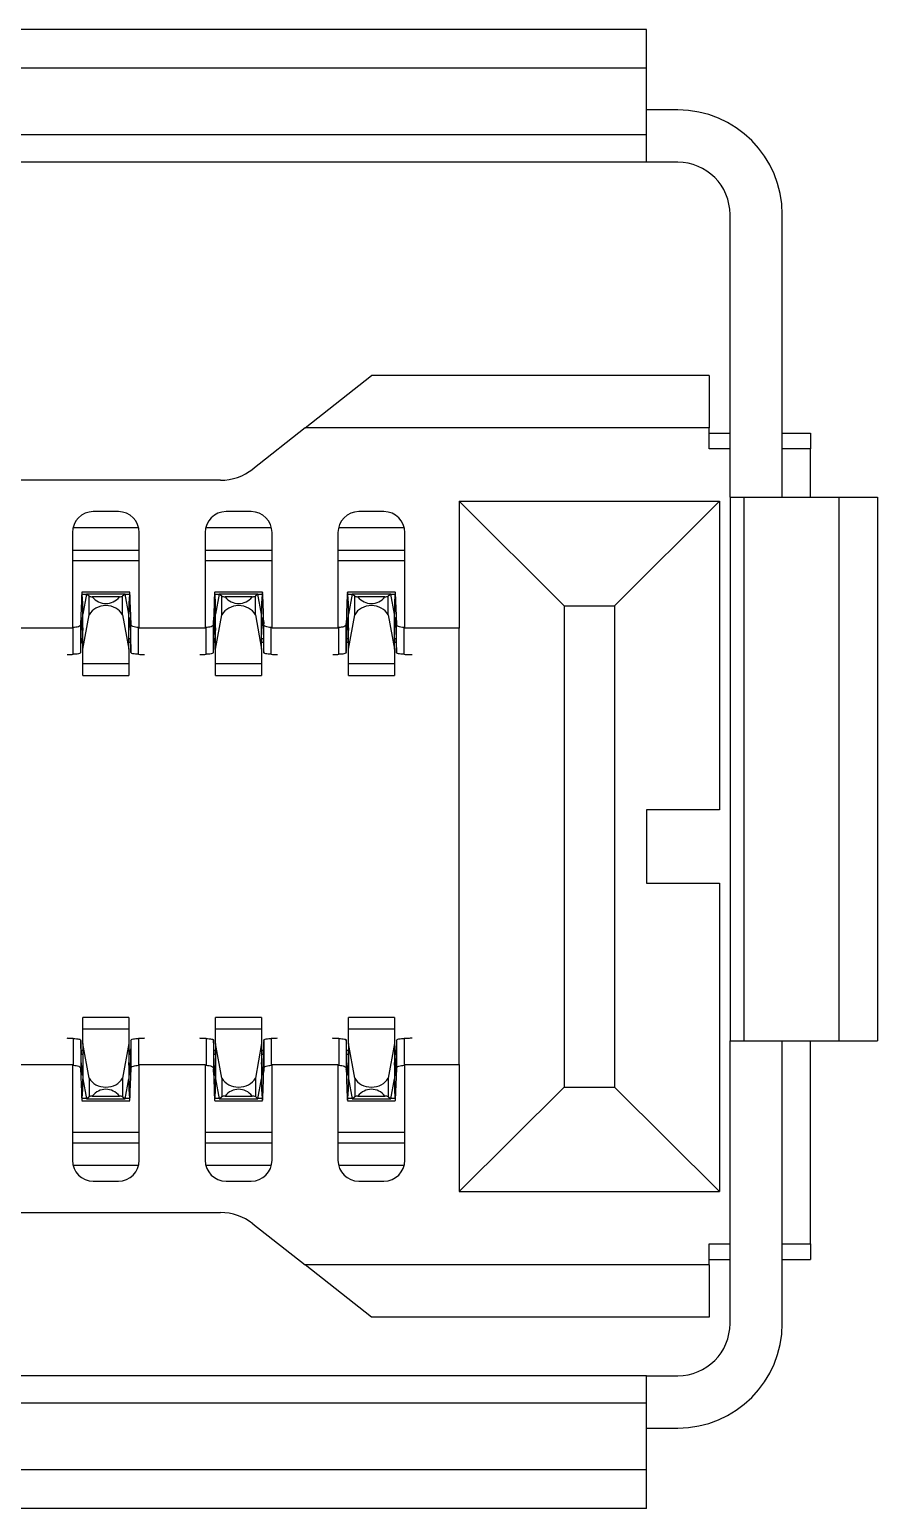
# Model space of a CAD drawing. Header units: millimetres. Extents: x 43 to 185, y 87 to 254.
# Drawn here: x 75.64 to 79.69, y 166 to 173.07 of the extents above; entities that cross this region are included whole.
import ezdxf

# ---------------------------------------------------------------- set-up
doc = ezdxf.new("R2010")
doc.units = ezdxf.units.MM

msp = doc.modelspace()

# ---------------------------------------------------------------- linework, layer by layer
at = {"color": 7, "linetype": 'Continuous', "lineweight": 25}
for p, q in [((78.5869, 173.072), (72.3419, 173.072)), ((78.5869, 172.8879), (78.5869, 173.072)), ((78.5869, 172.8879), (72.3419, 172.8879)), ((78.5869, 172.5696), (78.5869, 172.8879)), ((78.7369, 172.6879), (78.5869, 172.6879)), ((78.5869, 172.5696), (72.3419, 172.5696)), ((78.5869, 172.4379), (78.5869, 172.5696)), ((78.5869, 172.4379), (72.3419, 172.4379)), ((78.7369, 172.4379), (78.5869, 172.4379)), ((78.9869, 170.8379), (78.9869, 172.1879)), ((79.2369, 170.8379), (79.2369, 172.1879)), ((76.9544, 171.1679), (77.2719, 171.4179)), ((78.8869, 171.4179), (77.2719, 171.4179)), ((78.8869, 171.4179), (78.8869, 171.1679)), ((76.9544, 171.1679), (76.705, 170.9715)), ((78.8869, 171.1679), (76.9544, 171.1679)), ((78.8869, 171.0679), (78.8869, 171.1679)), ((78.8869, 171.1429), (78.9869, 171.1429)), ((79.2369, 171.1429), (79.3719, 171.1429)), ((79.3719, 171.1429), (79.3719, 171.0679)), ((78.9869, 171.0679), (78.8869, 171.0679)), ((79.3719, 171.0679), (79.2369, 171.0679)), ((79.3719, 170.8379), (79.3719, 171.0679)), ((76.5503, 170.9179), (67.0474, 170.9179)), ((77.6919, 170.8179), (78.9369, 170.8179)), ((77.6919, 170.8179), (77.6919, 170.2109)), ((78.1942, 170.3179), (77.6919, 170.8179)), ((78.9369, 170.8179), (78.4346, 170.3179)), ((78.9369, 170.8179), (78.9369, 169.3429)), ((78.9869, 170.8379), (78.9869, 168.2379)), ((78.9869, 170.8379), (79.0528, 170.8379)), ((79.0528, 170.8379), (79.0528, 168.2379)), ((79.0528, 170.8379), (79.5078, 170.8379)), ((79.5078, 170.8379), (79.5078, 168.2379)), ((79.5078, 170.8379), (79.6919, 170.8379)), ((79.6919, 170.8379), (79.6919, 168.2379)), ((76.0619, 170.7679), (75.9419, 170.7679)), ((76.6969, 170.7679), (76.5769, 170.7679)), ((77.3319, 170.7679), (77.2119, 170.7679)), ((75.8419, 170.6679), (75.8419, 170.2109)), ((75.8448, 170.6916), (76.1591, 170.6916)), ((76.1619, 170.2109), (76.1619, 170.6679)), ((76.4769, 170.6679), (76.4769, 170.2109)), ((76.4798, 170.6916), (76.7941, 170.6916)), ((76.7969, 170.2109), (76.7969, 170.6679)), ((77.1119, 170.6679), (77.1119, 170.2109)), ((77.1148, 170.6916), (77.4291, 170.6916)), ((77.4319, 170.2109), (77.4319, 170.6679)), ((75.8419, 170.5841), (76.1619, 170.5841)), ((76.4769, 170.5841), (76.7969, 170.5841)), ((77.1119, 170.5841), (77.4319, 170.5841)), ((76.1619, 170.5335), (75.8419, 170.5335)), ((76.7969, 170.5335), (76.4769, 170.5335)), ((77.4319, 170.5335), (77.1119, 170.5335)), ((76.116, 170.3831), (75.8878, 170.3831)), ((75.8919, 170.33), (75.8893, 170.3715)), ((75.9089, 170.3715), (75.8893, 170.3715)), ((75.9093, 170.3741), (75.8919, 170.2783)), ((75.9219, 170.3637), (75.9093, 170.3741)), ((76.0945, 170.3741), (75.9093, 170.3741)), ((75.9219, 170.2751), (75.9219, 170.3637)), ((76.0667, 170.3609), (75.9371, 170.3609)), ((76.0945, 170.3741), (76.0819, 170.3637)), ((76.0819, 170.2751), (76.0819, 170.3637)), ((76.1119, 170.2783), (76.0945, 170.3741)), ((76.1145, 170.3715), (76.095, 170.3715)), ((76.1145, 170.3715), (76.1119, 170.33)), ((76.751, 170.3831), (76.5228, 170.3831)), ((76.5269, 170.33), (76.5243, 170.3715)), ((76.5439, 170.3715), (76.5243, 170.3715)), ((76.5443, 170.3741), (76.5269, 170.2783)), ((76.5569, 170.3637), (76.5443, 170.3741)), ((76.7295, 170.3741), (76.5443, 170.3741)), ((76.5569, 170.2751), (76.5569, 170.3637)), ((76.7017, 170.3609), (76.5721, 170.3609)), ((76.7295, 170.3741), (76.7169, 170.3637)), ((76.7169, 170.2751), (76.7169, 170.3637)), ((76.7469, 170.2783), (76.7295, 170.3741)), ((76.7495, 170.3715), (76.73, 170.3715)), ((76.7495, 170.3715), (76.7469, 170.33)), ((77.386, 170.3831), (77.1578, 170.3831)), ((77.1619, 170.33), (77.1593, 170.3715)), ((77.1789, 170.3715), (77.1593, 170.3715)), ((77.1793, 170.3741), (77.1619, 170.2783)), ((77.1919, 170.3637), (77.1793, 170.3741)), ((77.3645, 170.3741), (77.1793, 170.3741)), ((77.1919, 170.2751), (77.1919, 170.3637)), ((77.3367, 170.3609), (77.2071, 170.3609)), ((77.3645, 170.3741), (77.3519, 170.3637)), ((77.3519, 170.2751), (77.3519, 170.3637)), ((77.3819, 170.2783), (77.3645, 170.3741)), ((77.3845, 170.3715), (77.365, 170.3715)), ((77.3845, 170.3715), (77.3819, 170.33)), ((75.885, 170.3415), (75.8827, 170.27)), ((75.8919, 170.2783), (75.8919, 170.33)), ((75.8919, 170.1101), (75.8919, 170.2783)), ((75.8919, 170.1101), (75.9219, 170.2751)), ((76.0819, 170.2751), (76.1119, 170.1101)), ((76.1119, 170.33), (76.1119, 170.2783)), ((76.1119, 170.1101), (76.1119, 170.2783)), ((76.1211, 170.27), (76.1188, 170.3415)), ((76.52, 170.3415), (76.5177, 170.27)), ((76.5269, 170.2783), (76.5269, 170.33)), ((76.5269, 170.1101), (76.5269, 170.2783)), ((76.5269, 170.1101), (76.5569, 170.2751)), ((76.7169, 170.2751), (76.7469, 170.1101)), ((76.7469, 170.33), (76.7469, 170.2783)), ((76.7469, 170.1101), (76.7469, 170.2783)), ((76.7561, 170.27), (76.7538, 170.3415)), ((77.155, 170.3415), (77.1527, 170.27)), ((77.1619, 170.2783), (77.1619, 170.33)), ((77.1619, 170.1101), (77.1619, 170.2783)), ((77.1619, 170.1101), (77.1919, 170.2751)), ((77.3519, 170.2751), (77.3819, 170.1101)), ((77.3819, 170.33), (77.3819, 170.2783)), ((77.3819, 170.1101), (77.3819, 170.2783)), ((77.3911, 170.27), (77.3888, 170.3415)), ((78.1942, 170.3179), (78.1942, 168.0179)), ((78.1942, 170.3179), (78.4346, 170.3179)), ((78.4346, 170.3179), (78.4346, 168.0179)), ((75.8419, 170.2109), (75.5269, 170.2109)), ((75.8459, 170.0861), (75.8459, 170.2142)), ((75.8819, 170.0948), (75.8819, 170.231)), ((75.8837, 170.1603), (75.8862, 170.241)), ((75.8893, 170.241), (75.8862, 170.241)), ((75.8884, 170.256), (75.8919, 170.2)), ((76.1119, 170.2), (76.1155, 170.256)), ((76.1176, 170.241), (76.1145, 170.241)), ((76.1176, 170.241), (76.1202, 170.1603)), ((76.1219, 170.0948), (76.1219, 170.231)), ((76.1579, 170.0861), (76.1579, 170.2142)), ((76.4769, 170.2109), (76.1619, 170.2109)), ((76.4809, 170.0861), (76.4809, 170.2142)), ((76.5169, 170.0948), (76.5169, 170.231)), ((76.5187, 170.1603), (76.5212, 170.241)), ((76.5243, 170.241), (76.5212, 170.241)), ((76.5234, 170.256), (76.5269, 170.2)), ((76.7469, 170.2), (76.7505, 170.256)), ((76.7526, 170.241), (76.7495, 170.241)), ((76.7526, 170.241), (76.7552, 170.1603)), ((76.7569, 170.0948), (76.7569, 170.231)), ((76.7929, 170.0861), (76.7929, 170.2142)), ((77.1119, 170.2109), (76.7969, 170.2109)), ((77.1159, 170.0861), (77.1159, 170.2142)), ((77.1519, 170.0948), (77.1519, 170.231)), ((77.1537, 170.1603), (77.1562, 170.241)), ((77.1593, 170.241), (77.1562, 170.241)), ((77.1584, 170.256), (77.1619, 170.2)), ((77.3819, 170.2), (77.3855, 170.256)), ((77.3876, 170.241), (77.3845, 170.241)), ((77.3876, 170.241), (77.3902, 170.1603)), ((77.3919, 170.0948), (77.3919, 170.231)), ((77.4279, 170.0861), (77.4279, 170.2142)), ((77.6919, 170.2109), (77.4319, 170.2109)), ((77.6919, 168.1249), (77.6919, 170.2109)), ((75.8919, 170.1419), (75.8832, 170.1419)), ((75.8919, 170.1603), (75.8837, 170.1603)), ((76.1202, 170.1603), (76.1119, 170.1603)), ((76.1206, 170.1419), (76.1119, 170.1419)), ((76.5269, 170.1419), (76.5182, 170.1419)), ((76.5269, 170.1603), (76.5187, 170.1603)), ((76.7552, 170.1603), (76.7469, 170.1603)), ((76.7556, 170.1419), (76.7469, 170.1419)), ((77.1619, 170.1419), (77.1532, 170.1419)), ((77.1619, 170.1603), (77.1537, 170.1603)), ((77.3902, 170.1603), (77.3819, 170.1603)), ((77.3906, 170.1419), (77.3819, 170.1419)), ((75.8919, 170.0398), (75.8919, 170.1101)), ((76.1119, 170.1101), (76.1119, 170.0398)), ((76.5269, 170.0398), (76.5269, 170.1101)), ((76.7469, 170.1101), (76.7469, 170.0398)), ((77.1619, 170.0398), (77.1619, 170.1101)), ((77.3819, 170.1101), (77.3819, 170.0398)), ((76.1119, 170.0398), (75.8919, 170.0398)), ((75.8919, 169.9849), (75.8919, 170.0398)), ((76.1119, 170.0398), (76.1119, 169.9849)), ((76.7469, 170.0398), (76.5269, 170.0398)), ((76.5269, 169.9849), (76.5269, 170.0398)), ((76.7469, 170.0398), (76.7469, 169.9849)), ((77.3819, 170.0398), (77.1619, 170.0398)), ((77.1619, 169.9849), (77.1619, 170.0398)), ((77.3819, 170.0398), (77.3819, 169.9849)), ((75.8919, 169.9849), (76.1119, 169.9849)), ((76.5269, 169.9849), (76.7469, 169.9849)), ((77.1619, 169.9849), (77.3819, 169.9849)), ((78.9369, 169.3429), (78.5869, 169.3429)), ((78.5869, 169.3429), (78.5869, 168.9929)), ((78.5869, 168.9929), (78.9369, 168.9929)), ((78.9369, 168.9929), (78.9369, 167.5179)), ((76.1119, 168.3509), (75.8919, 168.3509)), ((75.8919, 168.2959), (75.8919, 168.3509)), ((75.8919, 168.2256), (75.8919, 168.2959)), ((75.8919, 168.2959), (76.1119, 168.2959)), ((76.1119, 168.3509), (76.1119, 168.2959)), ((76.1119, 168.2959), (76.1119, 168.2256)), ((76.7469, 168.3509), (76.5269, 168.3509)), ((76.5269, 168.2959), (76.5269, 168.3509)), ((76.5269, 168.2256), (76.5269, 168.2959)), ((76.5269, 168.2959), (76.7469, 168.2959)), ((76.7469, 168.3509), (76.7469, 168.2959)), ((76.7469, 168.2959), (76.7469, 168.2256)), ((77.3819, 168.3509), (77.1619, 168.3509)), ((77.1619, 168.2959), (77.1619, 168.3509)), ((77.1619, 168.2256), (77.1619, 168.2959)), ((77.1619, 168.2959), (77.3819, 168.2959)), ((77.3819, 168.3509), (77.3819, 168.2959)), ((77.3819, 168.2959), (77.3819, 168.2256)), ((75.8459, 168.2497), (75.8459, 168.1216)), ((75.8819, 168.241), (75.8819, 168.1047)), ((75.9219, 168.0606), (75.8919, 168.2256)), ((75.8919, 168.2256), (75.8919, 168.0574)), ((76.1119, 168.2256), (76.0819, 168.0606)), ((76.1119, 168.2256), (76.1119, 168.0574)), ((76.1219, 168.241), (76.1219, 168.1047)), ((76.1579, 168.2497), (76.1579, 168.1216)), ((76.4809, 168.2497), (76.4809, 168.1216)), ((76.5169, 168.241), (76.5169, 168.1047)), ((76.5569, 168.0606), (76.5269, 168.2256)), ((76.5269, 168.2256), (76.5269, 168.0574)), ((76.7469, 168.2256), (76.7169, 168.0606)), ((76.7469, 168.2256), (76.7469, 168.0574)), ((76.7569, 168.241), (76.7569, 168.1047)), ((76.7929, 168.2497), (76.7929, 168.1216)), ((77.1159, 168.2497), (77.1159, 168.1216)), ((77.1519, 168.241), (77.1519, 168.1047)), ((77.1919, 168.0606), (77.1619, 168.2256)), ((77.1619, 168.2256), (77.1619, 168.0574)), ((77.3819, 168.2256), (77.3519, 168.0606)), ((77.3819, 168.2256), (77.3819, 168.0574)), ((77.3919, 168.241), (77.3919, 168.1047)), ((77.4279, 168.2497), (77.4279, 168.1216)), ((78.9869, 168.2379), (79.0528, 168.2379)), ((78.9869, 166.8879), (78.9869, 168.2379)), ((79.0528, 168.2379), (79.5078, 168.2379)), ((79.2369, 166.8879), (79.2369, 168.2379)), ((79.3719, 167.2679), (79.3719, 168.2379)), ((79.5078, 168.2379), (79.6919, 168.2379)), ((75.8832, 168.1938), (75.8919, 168.1938)), ((75.8862, 168.0948), (75.8837, 168.1754)), ((75.8837, 168.1754), (75.8919, 168.1754)), ((76.1119, 168.1938), (76.1206, 168.1938)), ((76.1119, 168.1754), (76.1202, 168.1754)), ((76.1202, 168.1754), (76.1176, 168.0948)), ((76.5182, 168.1938), (76.5269, 168.1938)), ((76.5212, 168.0948), (76.5187, 168.1754)), ((76.5187, 168.1754), (76.5269, 168.1754)), ((76.7469, 168.1938), (76.7556, 168.1938)), ((76.7469, 168.1754), (76.7552, 168.1754)), ((76.7552, 168.1754), (76.7526, 168.0948)), ((77.1532, 168.1938), (77.1619, 168.1938)), ((77.1562, 168.0948), (77.1537, 168.1754)), ((77.1537, 168.1754), (77.1619, 168.1754)), ((77.3819, 168.1938), (77.3906, 168.1938)), ((77.3819, 168.1754), (77.3902, 168.1754)), ((77.3902, 168.1754), (77.3876, 168.0948)), ((75.5269, 168.1249), (75.8419, 168.1249)), ((75.8419, 168.1249), (75.8419, 167.6679)), ((75.8862, 168.0948), (75.8893, 168.0948)), ((75.8919, 168.1358), (75.8884, 168.0797)), ((76.1155, 168.0797), (76.1119, 168.1358)), ((76.1145, 168.0948), (76.1176, 168.0948)), ((76.1619, 168.1249), (76.4769, 168.1249)), ((76.1619, 167.6679), (76.1619, 168.1249)), ((76.4769, 168.1249), (76.4769, 167.6679)), ((76.5212, 168.0948), (76.5243, 168.0948)), ((76.5269, 168.1358), (76.5234, 168.0797)), ((76.7505, 168.0797), (76.7469, 168.1358)), ((76.7495, 168.0948), (76.7526, 168.0948)), ((76.7969, 167.6679), (76.7969, 168.1249)), ((76.7969, 168.1249), (77.1119, 168.1249)), ((77.1119, 168.1249), (77.1119, 167.6679)), ((77.1562, 168.0948), (77.1593, 168.0948)), ((77.1619, 168.1358), (77.1584, 168.0797)), ((77.3855, 168.0797), (77.3819, 168.1358)), ((77.3845, 168.0948), (77.3876, 168.0948)), ((77.4319, 168.1249), (77.6919, 168.1249)), ((77.4319, 167.6679), (77.4319, 168.1249)), ((77.6919, 168.1249), (77.6919, 167.5179)), ((75.8827, 168.0657), (75.885, 167.9943)), ((75.8919, 168.0574), (75.9093, 167.9617)), ((75.8919, 168.0058), (75.8919, 168.0574)), ((75.9219, 168.0606), (75.9219, 167.972)), ((76.0819, 168.0606), (76.0819, 167.972)), ((76.0945, 167.9617), (76.1119, 168.0574)), ((76.1119, 168.0574), (76.1119, 168.0058)), ((76.1188, 167.9943), (76.1211, 168.0657)), ((76.5177, 168.0657), (76.52, 167.9943)), ((76.5269, 168.0574), (76.5443, 167.9617)), ((76.5269, 168.0058), (76.5269, 168.0574)), ((76.5569, 168.0606), (76.5569, 167.972)), ((76.7169, 168.0606), (76.7169, 167.972)), ((76.7295, 167.9617), (76.7469, 168.0574)), ((76.7469, 168.0574), (76.7469, 168.0058)), ((76.7538, 167.9943), (76.7561, 168.0657)), ((77.1527, 168.0657), (77.155, 167.9943)), ((77.1619, 168.0574), (77.1793, 167.9617)), ((77.1619, 168.0058), (77.1619, 168.0574)), ((77.1919, 168.0606), (77.1919, 167.972)), ((77.3519, 168.0606), (77.3519, 167.972)), ((77.3645, 167.9617), (77.3819, 168.0574)), ((77.3819, 168.0574), (77.3819, 168.0058)), ((77.3888, 167.9943), (77.3911, 168.0657)), ((77.6919, 167.5179), (78.1942, 168.0179)), ((78.1942, 168.0179), (78.4346, 168.0179)), ((78.4346, 168.0179), (78.9369, 167.5179)), ((75.8878, 167.9526), (76.116, 167.9526)), ((75.8893, 167.9642), (75.8919, 168.0058)), ((75.8893, 167.9642), (75.9089, 167.9642)), ((75.9093, 167.9617), (75.9219, 167.972)), ((75.9093, 167.9617), (76.0945, 167.9617)), ((75.9371, 167.9749), (76.0667, 167.9749)), ((76.0819, 167.972), (76.0945, 167.9617)), ((76.095, 167.9642), (76.1145, 167.9642)), ((76.1119, 168.0058), (76.1145, 167.9642)), ((76.5228, 167.9526), (76.751, 167.9526)), ((76.5243, 167.9642), (76.5269, 168.0058)), ((76.5243, 167.9642), (76.5439, 167.9642)), ((76.5443, 167.9617), (76.5569, 167.972)), ((76.5443, 167.9617), (76.7295, 167.9617)), ((76.5721, 167.9749), (76.7017, 167.9749)), ((76.7169, 167.972), (76.7295, 167.9617)), ((76.73, 167.9642), (76.7495, 167.9642)), ((76.7469, 168.0058), (76.7495, 167.9642)), ((77.1578, 167.9526), (77.386, 167.9526)), ((77.1593, 167.9642), (77.1619, 168.0058)), ((77.1593, 167.9642), (77.1789, 167.9642)), ((77.1793, 167.9617), (77.1919, 167.972)), ((77.1793, 167.9617), (77.3645, 167.9617)), ((77.2071, 167.9749), (77.3367, 167.9749)), ((77.3519, 167.972), (77.3645, 167.9617)), ((77.365, 167.9642), (77.3845, 167.9642)), ((77.3819, 168.0058), (77.3845, 167.9642)), ((75.8419, 167.8022), (76.1619, 167.8022)), ((76.4769, 167.8022), (76.7969, 167.8022)), ((77.1119, 167.8022), (77.4319, 167.8022)), ((75.8419, 167.7517), (76.1619, 167.7517)), ((76.4769, 167.7517), (76.7969, 167.7517)), ((77.1119, 167.7517), (77.4319, 167.7517)), ((75.8448, 167.6442), (76.1591, 167.6442)), ((76.4798, 167.6442), (76.7941, 167.6442)), ((77.1148, 167.6442), (77.4291, 167.6442)), ((75.9419, 167.5679), (76.0619, 167.5679)), ((76.5769, 167.5679), (76.6969, 167.5679)), ((77.2119, 167.5679), (77.3319, 167.5679)), ((77.6919, 167.5179), (78.9369, 167.5179)), ((67.0474, 167.4179), (76.5503, 167.4179)), ((76.705, 167.3643), (76.9544, 167.1679)), ((78.8869, 167.1679), (78.8869, 167.2679)), ((78.8869, 167.2679), (78.9869, 167.2679)), ((79.2369, 167.2679), (79.3719, 167.2679)), ((79.3719, 167.2679), (79.3719, 167.1929)), ((77.2719, 166.9179), (76.9544, 167.1679)), ((78.8869, 167.1679), (76.9544, 167.1679)), ((78.8869, 167.1929), (78.9869, 167.1929)), ((78.8869, 167.1679), (78.8869, 166.9179)), ((79.2369, 167.1929), (79.3719, 167.1929)), ((78.8869, 166.9179), (77.2719, 166.9179)), ((78.5869, 166.6379), (72.3419, 166.6379)), ((78.5869, 166.5061), (78.5869, 166.6379)), ((78.5869, 166.6379), (78.7369, 166.6379)), ((78.5869, 166.5061), (72.3419, 166.5061)), ((78.5869, 166.1879), (78.5869, 166.5061)), ((78.5869, 166.3879), (78.7369, 166.3879)), ((78.5869, 166.1879), (72.3419, 166.1879)), ((78.5869, 166.0037), (78.5869, 166.1879)), ((78.5869, 166.0037), (72.3419, 166.0037))]:
    msp.add_line(p, q, dxfattribs=at)
for centre, radius, start, end in [((78.7369, 172.1879), 0.5, 0, 90), ((78.7369, 172.1879), 0.25, 0, 90), ((76.5503, 171.1679), 0.25, 270, 308.21695), ((75.9419, 170.6679), 0.1, 90, 180), ((76.0619, 170.6679), 0.1, 0, 90), ((76.5769, 170.6679), 0.1, 90, 180), ((76.6969, 170.6679), 0.1, 0, 90), ((77.2119, 170.6679), 0.1, 90, 180), ((77.3319, 170.6679), 0.1, 0, 90), ((75.9419, 167.6679), 0.1, 180, 270), ((76.0619, 167.6679), 0.1, 270, 0), ((76.5769, 167.6679), 0.1, 180, 270), ((76.6969, 167.6679), 0.1, 270, 0), ((77.2119, 167.6679), 0.1, 180, 270), ((77.3319, 167.6679), 0.1, 270, 0), ((76.5503, 167.1679), 0.25, 51.78305, 90), ((78.7369, 166.8879), 0.25, 270, 0), ((78.7369, 166.8879), 0.5, 270, 0)]:
    msp.add_arc(centre, radius, start, end, dxfattribs=at)
for centre, major_axis, ratio, start_param, end_param in [((75.8878, 169.8831), (0, 0.5), 0.013889, 6.067499, 6.694109), ((76.0019, 170.3688), (0.089, 0), 0.12963, 3.59519, 3.896736), ((76.0019, 170.4311), (0, 0.1025), 0.868421, 2.32594, 3.957245), ((76.0019, 170.3688), (0.089, 0), 0.12963, 5.528042, 5.829588), ((76.116, 169.8831), (0, 0.5), 0.013889, 5.872262, 6.498872), ((76.5228, 169.8831), (0, 0.5), 0.013889, 6.067499, 6.694109), ((76.6369, 170.3688), (0.089, 0), 0.12963, 3.59519, 3.896736), ((76.6369, 170.4311), (0, 0.1025), 0.868421, 2.32594, 3.957245), ((76.6369, 170.3688), (0.089, 0), 0.12963, 5.528042, 5.829588), ((76.751, 169.8831), (0, 0.5), 0.013889, 5.872262, 6.498872), ((77.1578, 169.8831), (0, 0.5), 0.013889, 6.067499, 6.694109), ((77.2719, 170.3688), (0.089, 0), 0.12963, 3.59519, 3.896736), ((77.2719, 170.4311), (0, 0.1025), 0.868421, 2.32594, 3.957245), ((77.2719, 170.3688), (0.089, 0), 0.12963, 5.528042, 5.829588), ((77.386, 169.8831), (0, 0.5), 0.013889, 5.872262, 6.498872), ((76.0019, 170.2413), (0.089, 0), 0.868421, 0.453598, 2.687995), ((76.6369, 170.2413), (0.089, 0), 0.868421, 0.453598, 2.687995), ((77.2719, 170.2413), (0.089, 0), 0.868421, 0.453598, 2.687995), ((75.8809, 170.3619), (0, 0.15), 0.013889, 3.652197, 3.842054), ((75.8836, 170.1325), (0, 0.15), 0.013889, 0.410924, 0.700461), ((75.8876, 170.0118), (0, 0.25), 0.013889, 6.067499, 6.694109), ((76.1162, 170.0118), (0, 0.25), 0.013889, 5.872262, 6.498872), ((76.1203, 170.1325), (0, 0.15), 0.013889, 5.582724, 5.872262), ((76.1229, 170.3619), (0, 0.15), 0.013889, 2.441132, 2.630988), ((76.5159, 170.3619), (0, 0.15), 0.013889, 3.652197, 3.842054), ((76.5186, 170.1325), (0, 0.15), 0.013889, 0.410924, 0.700461), ((76.5226, 170.0118), (0, 0.25), 0.013889, 6.067499, 6.694109), ((76.7512, 170.0118), (0, 0.25), 0.013889, 5.872262, 6.498872), ((76.7553, 170.1325), (0, 0.15), 0.013889, 5.582724, 5.872262), ((76.7579, 170.3619), (0, 0.15), 0.013889, 2.441132, 2.630988), ((77.1509, 170.3619), (0, 0.15), 0.013889, 3.652197, 3.842054), ((77.1536, 170.1325), (0, 0.15), 0.013889, 0.410924, 0.700461), ((77.1576, 170.0118), (0, 0.25), 0.013889, 6.067499, 6.694109), ((77.3862, 170.0118), (0, 0.25), 0.013889, 5.872262, 6.498872), ((77.3903, 170.1325), (0, 0.15), 0.013889, 5.582724, 5.872262), ((77.3929, 170.3619), (0, 0.15), 0.013889, 2.441132, 2.630988), ((75.8809, 170.3619), (0, 0.277), 0.013889, 3.409425, 3.794952), ((75.8845, 170.0228), (0, 0.15), 0.013889, 0.410924, 0.65336), ((76.1193, 170.0228), (0, 0.15), 0.013889, 5.629826, 5.872262), ((76.1229, 170.3619), (0, 0.277), 0.013889, 2.488233, 2.873761), ((76.5159, 170.3619), (0, 0.277), 0.013889, 3.409425, 3.794952), ((76.5195, 170.0228), (0, 0.15), 0.013889, 0.410924, 0.65336), ((76.7543, 170.0228), (0, 0.15), 0.013889, 5.629826, 5.872262), ((76.7579, 170.3619), (0, 0.277), 0.013889, 2.488233, 2.873761), ((77.1509, 170.3619), (0, 0.277), 0.013889, 3.409425, 3.794952), ((77.1545, 170.0228), (0, 0.15), 0.013889, 0.410924, 0.65336), ((77.3893, 170.0228), (0, 0.15), 0.013889, 5.629826, 5.872262), ((77.3929, 170.3619), (0, 0.277), 0.013889, 2.488233, 2.873761), ((75.8809, 167.9739), (0, 0.277), 0.013889, 5.629826, 6.015353), ((76.1229, 167.9739), (0, 0.277), 0.013889, 0.267832, 0.65336), ((76.5159, 167.9739), (0, 0.277), 0.013889, 5.629826, 6.015353), ((76.7579, 167.9739), (0, 0.277), 0.013889, 0.267832, 0.65336), ((77.1509, 167.9739), (0, 0.277), 0.013889, 5.629826, 6.015353), ((77.3929, 167.9739), (0, 0.277), 0.013889, 0.267832, 0.65336), ((75.8845, 168.3129), (0, 0.15), 0.013889, 2.488233, 2.730669), ((76.1193, 168.3129), (0, 0.15), 0.013889, 3.552516, 3.794952), ((76.5195, 168.3129), (0, 0.15), 0.013889, 2.488233, 2.730669), ((76.7543, 168.3129), (0, 0.15), 0.013889, 3.552516, 3.794952), ((77.1545, 168.3129), (0, 0.15), 0.013889, 2.488233, 2.730669), ((77.3893, 168.3129), (0, 0.15), 0.013889, 3.552516, 3.794952), ((75.8809, 167.9739), (0, 0.15), 0.013889, 5.582724, 5.772581), ((75.8836, 168.2032), (0, 0.15), 0.013889, 2.441132, 2.730669), ((75.8876, 168.324), (0, 0.25), 0.013889, 2.730669, 3.357279), ((76.1162, 168.324), (0, 0.25), 0.013889, 2.925906, 3.552516), ((76.1203, 168.2032), (0, 0.15), 0.013889, 3.552516, 3.842054), ((76.1229, 167.9739), (0, 0.15), 0.013889, 0.510604, 0.700461), ((76.5159, 167.9739), (0, 0.15), 0.013889, 5.582724, 5.772581), ((76.5186, 168.2032), (0, 0.15), 0.013889, 2.441132, 2.730669), ((76.5226, 168.324), (0, 0.25), 0.013889, 2.730669, 3.357279), ((76.7512, 168.324), (0, 0.25), 0.013889, 2.925906, 3.552516), ((76.7553, 168.2032), (0, 0.15), 0.013889, 3.552516, 3.842054), ((76.7579, 167.9739), (0, 0.15), 0.013889, 0.510604, 0.700461), ((77.1509, 167.9739), (0, 0.15), 0.013889, 5.582724, 5.772581), ((77.1536, 168.2032), (0, 0.15), 0.013889, 2.441132, 2.730669), ((77.1576, 168.324), (0, 0.25), 0.013889, 2.730669, 3.357279), ((77.3862, 168.324), (0, 0.25), 0.013889, 2.925906, 3.552516), ((77.3903, 168.2032), (0, 0.15), 0.013889, 3.552516, 3.842054), ((77.3929, 167.9739), (0, 0.15), 0.013889, 0.510604, 0.700461), ((76.0019, 168.0945), (0.089, 0), 0.868421, 3.59519, 5.829588), ((76.6369, 168.0945), (0.089, 0), 0.868421, 3.59519, 5.829588), ((77.2719, 168.0945), (0.089, 0), 0.868421, 3.59519, 5.829588), ((75.8878, 168.4526), (0, 0.5), 0.013889, 2.730669, 3.357279), ((76.0019, 167.967), (0.089, 0), 0.12963, 2.386449, 2.687995), ((76.0019, 167.9046), (0, 0.1025), 0.868421, 5.467533, 7.098838), ((76.0019, 167.967), (0.089, 0), 0.12963, 0.453598, 0.755144), ((76.116, 168.4526), (0, 0.5), 0.013889, 2.925906, 3.552516), ((76.5228, 168.4526), (0, 0.5), 0.013889, 2.730669, 3.357279), ((76.6369, 167.967), (0.089, 0), 0.12963, 2.386449, 2.687995), ((76.6369, 167.9046), (0, 0.1025), 0.868421, 5.467533, 7.098838), ((76.6369, 167.967), (0.089, 0), 0.12963, 0.453598, 0.755144), ((76.751, 168.4526), (0, 0.5), 0.013889, 2.925906, 3.552516), ((77.1578, 168.4526), (0, 0.5), 0.013889, 2.730669, 3.357279), ((77.2719, 167.967), (0.089, 0), 0.12963, 2.386449, 2.687995), ((77.2719, 167.9046), (0, 0.1025), 0.868421, 5.467533, 7.098838), ((77.2719, 167.967), (0.089, 0), 0.12963, 0.453598, 0.755144), ((77.386, 168.4526), (0, 0.5), 0.013889, 2.925906, 3.552516)]:
    msp.add_ellipse(centre, major_axis=major_axis, ratio=ratio, start_param=start_param, end_param=end_param, dxfattribs=at)
for points, knots in [([(75.8819, 170.231), (75.8813, 170.2282), (75.8802, 170.2227), (75.8714, 170.2176), (75.8593, 170.2151), (75.85, 170.2144), (75.8459, 170.2142)], [0, 0, 0, 0, 0.274366, 0.549734, 0.803522, 1, 1, 1, 1]), ([(76.1579, 170.2142), (76.1528, 170.2145), (76.1425, 170.2153), (76.131, 170.2183), (76.1234, 170.2233), (76.1224, 170.2284), (76.1219, 170.231)], [0, 0, 0, 0, 0.2479694, 0.4959953, 0.7429082, 1, 1, 1, 1]), ([(76.5169, 170.231), (76.5163, 170.2282), (76.5152, 170.2227), (76.5064, 170.2176), (76.4943, 170.2151), (76.485, 170.2144), (76.4809, 170.2142)], [0, 0, 0, 0, 0.274366, 0.549734, 0.803522, 1, 1, 1, 1]), ([(76.7929, 170.2142), (76.7878, 170.2145), (76.7775, 170.2153), (76.766, 170.2183), (76.7584, 170.2233), (76.7574, 170.2284), (76.7569, 170.231)], [0, 0, 0, 0, 0.247969, 0.495995, 0.742908, 1, 1, 1, 1]), ([(77.1519, 170.231), (77.1513, 170.2282), (77.1502, 170.2227), (77.1414, 170.2176), (77.1293, 170.2151), (77.12, 170.2144), (77.1159, 170.2142)], [0, 0, 0, 0, 0.274366, 0.549734, 0.803522, 1, 1, 1, 1]), ([(77.4279, 170.2142), (77.4228, 170.2145), (77.4125, 170.2153), (77.401, 170.2183), (77.3934, 170.2233), (77.3924, 170.2284), (77.3919, 170.231)], [0, 0, 0, 0, 0.247969, 0.495995, 0.742908, 1, 1, 1, 1]), ([(75.8169, 170.0851), (75.8201, 170.0852), (75.8282, 170.0854), (75.8393, 170.0859), (75.8459, 170.0861)], [0, 0, 0, 0, 0.400295, 1, 1, 1, 1]), ([(75.8819, 170.0948), (75.8813, 170.0933), (75.8801, 170.0905), (75.8712, 170.0879), (75.8593, 170.0866), (75.85, 170.0863), (75.8459, 170.0861)], [0, 0, 0, 0, 0.26754, 0.535361, 0.797206, 1, 1, 1, 1]), ([(76.1579, 170.0861), (76.1527, 170.0863), (76.1423, 170.0867), (76.1305, 170.0884), (76.1233, 170.091), (76.1223, 170.0936), (76.1219, 170.0948)], [0, 0, 0, 0, 0.260098, 0.520214, 0.780009, 1, 1, 1, 1]), ([(76.1579, 170.0861), (76.1663, 170.0858), (76.1774, 170.0853), (76.1853, 170.0851), (76.1872, 170.0851)], [0, 0, 0, 0, 0.761822, 1, 1, 1, 1]), ([(76.4519, 170.0851), (76.4551, 170.0852), (76.4632, 170.0854), (76.4743, 170.0859), (76.4809, 170.0861)], [0, 0, 0, 0, 0.400295, 1, 1, 1, 1]), ([(76.5169, 170.0948), (76.5163, 170.0933), (76.5151, 170.0905), (76.5062, 170.0879), (76.4943, 170.0866), (76.485, 170.0863), (76.4809, 170.0861)], [0, 0, 0, 0, 0.26754, 0.535361, 0.797206, 1, 1, 1, 1]), ([(76.7929, 170.0861), (76.7877, 170.0863), (76.7773, 170.0867), (76.7655, 170.0884), (76.7583, 170.091), (76.7573, 170.0936), (76.7569, 170.0948)], [0, 0, 0, 0, 0.260098, 0.520214, 0.780009, 1, 1, 1, 1]), ([(76.7929, 170.0861), (76.8013, 170.0858), (76.8124, 170.0853), (76.8203, 170.0851), (76.8222, 170.0851)], [0, 0, 0, 0, 0.761822, 1, 1, 1, 1]), ([(77.0869, 170.0851), (77.0901, 170.0852), (77.0982, 170.0854), (77.1093, 170.0859), (77.1159, 170.0861)], [0, 0, 0, 0, 0.400295, 1, 1, 1, 1]), ([(77.1519, 170.0948), (77.1513, 170.0933), (77.1501, 170.0905), (77.1412, 170.0879), (77.1293, 170.0866), (77.12, 170.0863), (77.1159, 170.0861)], [0, 0, 0, 0, 0.26754, 0.535361, 0.797206, 1, 1, 1, 1]), ([(77.4279, 170.0861), (77.4227, 170.0863), (77.4123, 170.0867), (77.4005, 170.0884), (77.3933, 170.091), (77.3923, 170.0936), (77.3919, 170.0948)], [0, 0, 0, 0, 0.260098, 0.520214, 0.780009, 1, 1, 1, 1]), ([(77.4279, 170.0861), (77.4362, 170.0858), (77.4509, 170.0852), (77.4615, 170.085), (77.4661, 170.0849)], [0, 0, 0, 0, 0.559309, 1, 1, 1, 1]), ([(75.8459, 168.2497), (75.8375, 168.25), (75.8264, 168.2504), (75.8185, 168.2506), (75.8166, 168.2507)], [0, 0, 0, 0, 0.761822, 1, 1, 1, 1]), ([(75.8459, 168.2497), (75.8511, 168.2495), (75.8615, 168.2491), (75.8733, 168.2474), (75.8805, 168.2448), (75.8815, 168.2422), (75.8819, 168.241)], [0, 0, 0, 0, 0.260098, 0.520214, 0.780009, 1, 1, 1, 1]), ([(76.1219, 168.241), (76.1225, 168.2424), (76.1238, 168.2453), (76.1326, 168.2478), (76.1445, 168.2492), (76.1538, 168.2495), (76.1579, 168.2497)], [0, 0, 0, 0, 0.26754, 0.535361, 0.797206, 1, 1, 1, 1]), ([(76.1869, 168.2506), (76.1837, 168.2505), (76.1756, 168.2503), (76.1645, 168.2499), (76.1579, 168.2497)], [0, 0, 0, 0, 0.400295, 1, 1, 1, 1]), ([(76.4809, 168.2497), (76.4725, 168.25), (76.4614, 168.2504), (76.4535, 168.2506), (76.4516, 168.2507)], [0, 0, 0, 0, 0.761822, 1, 1, 1, 1]), ([(76.4809, 168.2497), (76.4861, 168.2495), (76.4965, 168.2491), (76.5083, 168.2474), (76.5155, 168.2448), (76.5165, 168.2422), (76.5169, 168.241)], [0, 0, 0, 0, 0.260098, 0.520214, 0.780009, 1, 1, 1, 1]), ([(76.7569, 168.241), (76.7575, 168.2424), (76.7588, 168.2453), (76.7676, 168.2478), (76.7795, 168.2492), (76.7888, 168.2495), (76.7929, 168.2497)], [0, 0, 0, 0, 0.26754, 0.535361, 0.797206, 1, 1, 1, 1]), ([(76.8219, 168.2506), (76.8187, 168.2505), (76.8106, 168.2503), (76.7995, 168.2499), (76.7929, 168.2497)], [0, 0, 0, 0, 0.400295, 1, 1, 1, 1]), ([(77.1159, 168.2497), (77.1075, 168.25), (77.0964, 168.2504), (77.0885, 168.2506), (77.0866, 168.2507)], [0, 0, 0, 0, 0.761822, 1, 1, 1, 1]), ([(77.1159, 168.2497), (77.1211, 168.2495), (77.1315, 168.2491), (77.1433, 168.2474), (77.1505, 168.2448), (77.1515, 168.2422), (77.1519, 168.241)], [0, 0, 0, 0, 0.260098, 0.520214, 0.780009, 1, 1, 1, 1]), ([(77.3919, 168.241), (77.3925, 168.2424), (77.3938, 168.2453), (77.4026, 168.2478), (77.4145, 168.2492), (77.4238, 168.2495), (77.4279, 168.2497)], [0, 0, 0, 0, 0.26754, 0.535361, 0.797206, 1, 1, 1, 1]), ([(77.4661, 168.2509), (77.4601, 168.2507), (77.4493, 168.2505), (77.4344, 168.2499), (77.4279, 168.2497)], [0, 0, 0, 0, 0.5592442, 1, 1, 1, 1]), ([(75.8459, 168.1216), (75.851, 168.1212), (75.8613, 168.1205), (75.8729, 168.1175), (75.8804, 168.1125), (75.8814, 168.1074), (75.8819, 168.1047)], [0, 0, 0, 0, 0.247969, 0.495995, 0.742908, 1, 1, 1, 1]), ([(76.1219, 168.1047), (76.1225, 168.1075), (76.1236, 168.1131), (76.1324, 168.1181), (76.1445, 168.1207), (76.1538, 168.1213), (76.1579, 168.1216)], [0, 0, 0, 0, 0.274366, 0.549734, 0.803522, 1, 1, 1, 1]), ([(76.4809, 168.1216), (76.486, 168.1212), (76.4963, 168.1205), (76.5079, 168.1175), (76.5154, 168.1125), (76.5164, 168.1074), (76.5169, 168.1047)], [0, 0, 0, 0, 0.247969, 0.495995, 0.742908, 1, 1, 1, 1]), ([(76.7569, 168.1047), (76.7575, 168.1075), (76.7586, 168.1131), (76.7674, 168.1181), (76.7795, 168.1207), (76.7888, 168.1213), (76.7929, 168.1216)], [0, 0, 0, 0, 0.274366, 0.549734, 0.803522, 1, 1, 1, 1]), ([(77.1159, 168.1216), (77.121, 168.1212), (77.1313, 168.1205), (77.1429, 168.1175), (77.1504, 168.1125), (77.1514, 168.1074), (77.1519, 168.1047)], [0, 0, 0, 0, 0.247969, 0.495995, 0.742908, 1, 1, 1, 1]), ([(77.3919, 168.1047), (77.3925, 168.1075), (77.3936, 168.1131), (77.4024, 168.1181), (77.4145, 168.1207), (77.4238, 168.1213), (77.4279, 168.1216)], [0, 0, 0, 0, 0.274366, 0.549734, 0.803522, 1, 1, 1, 1])]:
    msp.add_open_spline(points, degree=3, knots=knots, dxfattribs=at)

doc.saveas('drawing.dxf')
